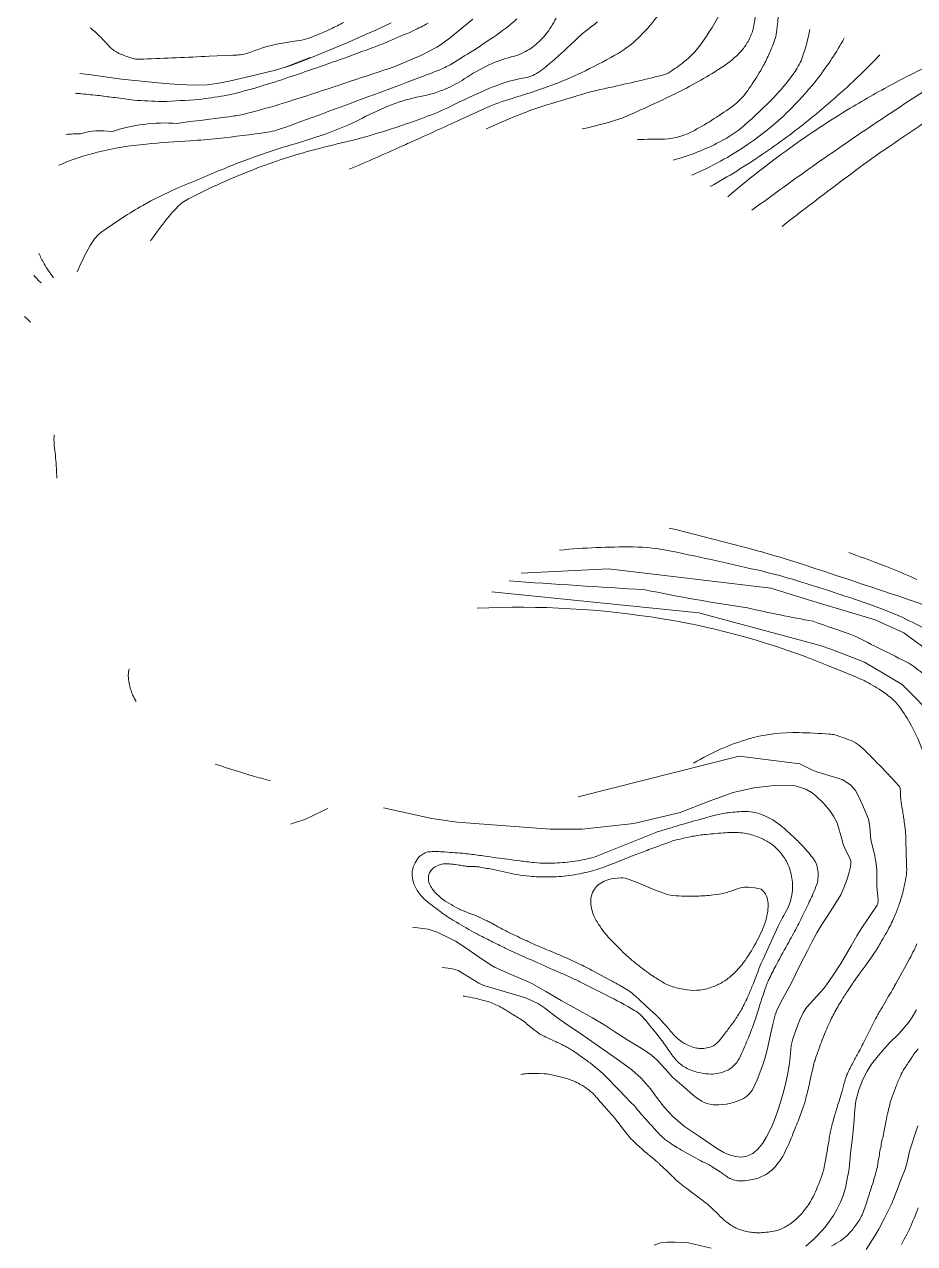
# Model space of a CAD drawing. Header units: inches. Extents: x 115425 to 116786, y 150085 to 152399.
# Drawn here: x 115588.6 to 115702.9, y 151071.6 to 151228.1 of the extents above; entities that cross this region are included whole.
import ezdxf

# ---------------------------------------------------------------- set-up
doc = ezdxf.new("R2010")
doc.units = ezdxf.units.IN
doc.header["$MEASUREMENT"] = 0
doc.layers.add('Contour', color=7, linetype='Continuous', lineweight=0, true_color=0xbed2ff)

msp = doc.modelspace()

# ---------------------------------------------------------------- linework, layer by layer
at = {"layer": 'Contour'}
msp.add_line((115625.32, 151223.83), (115621.99, 151222.56), dxfattribs=at)
for points in [[(115647.9, 151214.67, -0.012537), (115652.64, 151216.69, -0.020158), (115655.67, 151217.75, -0.000986), (115660.8, 151219.31, -0.01442), (115661.16, 151219.41, -0.005462), (115663.32, 151219.9, 0.003246), (115666.95, 151220.71, 0.00364), (115669.22, 151221.25, 0.005338), (115670.76, 151221.65, 0.077487), (115671.4, 151221.93, 0.023181), (115673.28, 151223.27, 0.069465), (115675.4, 151225.47, 0.0392), (115678.23, 151230.07, 0.048337), (115679.15, 151232.4, 0.023461), (115680.33, 151237.42, 0.104664), (115680.22, 151242.3, 0.0767), (115677.73, 151248.45)], [(115660.24, 151214.67, 0.017993), (115664.23, 151215.7, 0.0322), (115666.4, 151216.51, 0.004612), (115669.94, 151218.13, 0.006367), (115672.48, 151219.35, 0.028106), (115678.33, 151222.7, 0.064241), (115680.58, 151224.61, 0.052485), (115681.42, 151225.75, 0.047718), (115682.07, 151227.16, 0.046576), (115682.26, 151227.91, 0.008324), (115682.85, 151232.2, 0.056097), (115682.88, 151237.87, 0.045841), (115681.53, 151244.66)], [(115667.32, 151213.31, -0.007087), (115670.81, 151213.36, 0.107351), (115674.63, 151214.49, 0.032731), (115679.62, 151217.66, 0.081705), (115681.29, 151219.35, 0.011148), (115682.78, 151221.58, 0.021906), (115683.47, 151222.76, 0.015865), (115684.27, 151224.43, 0.016826), (115684.93, 151226.05, 0.058022), (115685.17, 151227.08, 0.011107), (115685.7, 151232.59, 0.06023), (115685.5, 151236.99, 0.043736), (115683.98, 151242.85)], [(115630.33, 151209.49, 0.001806), (115637.09, 151212.46, 0.002432), (115639.03, 151213.33, 0.001128), (115645.38, 151216.23, -0.002854), (115647.89, 151217.37, -0.032643), (115651.23, 151218.6, 0.018905), (115657.04, 151220.57, 0.020983), (115660.08, 151221.88, 0.014149), (115664.43, 151224.13, 0.068595), (115667.45, 151226.39, 0.047232), (115670.96, 151230.57, 0.076969)], [(115593.04, 151210.01), (115593.06, 151210.02, -0.044493), (115598.02, 151211.7, -0.036811), (115604.26, 151212.73, -0.007699), (115609.94, 151213.16, 0.012359), (115613.47, 151213.45, 0.008278), (115619.82, 151214.25, 0.041758), (115621.06, 151214.54, 0.010531), (115622.69, 151215.09, 0.00148), (115634.16, 151219.33, 0.000731), (115639.6, 151221.37, 0.001961), (115641.62, 151222.14, 0.043175), (115643.49, 151223.05, 0.014143), (115648.83, 151226.46, 0.03197), (115651.84, 151228.8, 0.056122)], [(115593.94, 151213.97, -0.015728), (115595.82, 151214.06, -0.113309), (115599.82, 151214.32, -0.097378), (115608.2, 151215.39, -0.004283), (115614.86, 151216.22, 0.004086), (115616.68, 151216.54), (115618.44, 151217, 0.014675), (115623.17, 151218.39), (115624.75, 151218.88, -0.000267), (115636.19, 151222.69), (115639.52, 151224.09), (115641.57, 151225.17, -0.001138), (115643.11, 151226.24), (115646.19, 151228.78, 0.000816)], [(115595.41, 151196.32, -0.044281), (115597.35, 151200.17, -0.100604), (115598.67, 151201.56, -0.022738), (115603.81, 151204.85, -0.029254), (115608.06, 151206.97, -0.003904), (115614.43, 151209.65, -0.00885), (115617.27, 151210.76, -0.018044), (115623.39, 151212.78, 0.020907), (115628.65, 151214.55, 0.027919), (115632.01, 151216.06, -0.02491), (115635.75, 151217.77, -0.048968), (115639.43, 151218.83, 0.054531), (115642.72, 151219.82, 0.046162), (115645.09, 151221.09, -0.034032), (115648.25, 151222.89, -0.054073), (115651.12, 151223.91, 0.075029), (115653.17, 151224.73, 0.063208), (115654.85, 151226.03, 0.05956), (115656.24, 151227.8, 0.005663), (115656.89, 151228.9, 0.002249)], [(115640.44, 151228.24, -0.00953), (115638.56, 151227.29, -0.00902), (115635.42, 151225.96, -0.029601), (115633.03, 151225.02, -0.009108), (115628.58, 151223.38, -0.002727), (115626.14, 151222.52, -0.002997), (115623.01, 151221.46, -0.017067), (115619.35, 151220.28, -0.025463), (115617.85, 151219.83, -0.005491), (115615.84, 151219.27, -0.00307), (115614.27, 151218.93, -0.015441), (115610.98, 151218.47, -0.008384), (115606.29, 151218.18, -0.003115), (115602.66, 151218.36, -0.001575), (115600.27, 151218.69, -0.004324), (115598.27, 151218.95, -0.007705), (115595.96, 151219.19, -0.004022), (115595.15, 151219.26)], [(115597.06, 151227.66, -0.022457), (115597.42, 151227.37, -0.00842), (115598.13, 151226.72, -0.009039), (115598.77, 151226.08, -0.014784), (115599.19, 151225.63, 0.017133), (115599.55, 151225.24, 0.033944), (115599.95, 151224.89, 0.028801), (115600.47, 151224.54, 0.029877), (115600.86, 151224.33, 0.016073), (115601.62, 151224.03, 0.025033), (115602.69, 151223.69, 0.062049), (115603.14, 151223.63, 0.011403), (115603.89, 151223.64, 0.001011), (115612.35, 151224), (115615.39, 151224.14), (115615.87, 151224.16, 0.080468), (115617.76, 151224.57, -0.042762), (115621.24, 151225.6, -0.022224), (115623.28, 151225.93, 0.035888), (115624.53, 151226.16, 0.02967), (115625.76, 151226.57, 0.015889), (115627.98, 151227.53, 0.012209), (115629.61, 151228.34, 0.009126)], [(115662.18, 151228.42, -0.009746), (115660.77, 151227.31, 0.021094), (115660.13, 151226.78, 0.005694), (115659, 151225.74, -0.004198), (115657.47, 151224.32, -0.009003), (115655.74, 151222.8, -0.017572), (115654.81, 151222.07, -0.115872), (115652.84, 151221.24, 0.056234), (115648.66, 151220.02, 0.017081), (115643.8, 151217.8, -0.025133), (115640.47, 151216.34, -0.0103), (115636.68, 151214.99, -0.009393), (115632.47, 151213.68, -0.013268), (115630.46, 151213.15, 0.005945), (115625.94, 151212.03, 0.028995), (115618.06, 151209.48, 0.026145), (115609.69, 151205.71, 0.090855), (115608.09, 151204.48, 0.03405), (115604.81, 151200.29)], [(115671.91, 151210.66, 0.049591), (115677.89, 151213.01, 0.059552), (115680.97, 151215.08, 0.025704), (115685.1, 151219.02, 0.037636), (115687.55, 151222.04, 0.06808), (115688.51, 151223.93, 0.039376), (115689.44, 151227.46)], [(115685.89, 151202.17, -0.005208), (115695.3, 151209.33, -0.009989), (115699.58, 151212.38, -0.001808), (115709.85, 151219.36, 0.003096), (115715.84, 151223.46, 0.011765), (115716.62, 151224.03, 0.003405), (115720.54, 151227.06)], [(115674.31, 151208.76, 0.050709), (115681.45, 151212.66, 0.045615), (115687.08, 151217.33, 0.032491), (115690.53, 151221.25, 0.037717), (115693.86, 151226.31)], [(115676.66, 151207.27, 0.02124), (115683.37, 151211.42, 0.020344), (115689.44, 151215.92, 0.016845), (115694.18, 151220, 0.016084), (115698.44, 151224.19)], [(115678.91, 151205.96, -0.021419), (115686.87, 151212.21, -0.019672), (115694.63, 151217.33, -0.014397), (115700.54, 151220.68, -0.017269), (115707.88, 151224.25)], [(115682.02, 151204.24, -0.006062), (115690.32, 151210.23, -0.005461), (115697.93, 151215.45, -0.005306), (115705.42, 151220.36, -0.005306), (115713.01, 151225.1)], [(115592.34, 151195.58, -0.031018), (115591.15, 151197.36, -0.030269), (115590.47, 151198.73)], [(115592.43, 151175.39, 0.055232), (115592.56, 151173.13, -0.014584), (115592.68, 151171.75, -0.007157), (115592.75, 151170.44, -0.009434), (115592.79, 151169.82)], [(115671.37, 151163.44, -0.007669), (115682.02, 151160.71, -0.012217), (115688.63, 151158.74, -0.003072), (115702.47, 151154.13, -0.014066), (115705.46, 151153.02, -0.049963)], [(115657.33, 151160.6, -0.025819), (115666.75, 151161.01, -0.049533), (115671.64, 151160.48, -0.006185), (115683.4, 151157.88, -0.016513), (115687.75, 151156.7, -0.01074), (115697.65, 151153.44, -0.025053), (115701.79, 151151.74, -0.015057), (115705.04, 151150.09, -0.021129)], [(115694.45, 151160.29, -0.008699), (115699.81, 151158.28, -0.013535), (115703.2, 151156.83, -0.001643)], [(115708.09, 151141.78, -0.001517), (115702.17, 151146.1, -0.004739), (115695.16, 151149.62, -0.00327), (115689.87, 151151.47, -0.010577), (115681.43, 151153.19, -0.01404), (115668.25, 151155.52, -0.00298), (115650.83, 151156.65)], [(115704, 151134.69, 0.037854), (115702.46, 151138.11, 0.034881), (115700.95, 151140.48, 0.059974), (115699.83, 151141.67, 0.034005), (115698.34, 151142.75, 0.024575), (115696.12, 151143.99, 0.016988), (115695.87, 151144.1, 0.000994), (115691.63, 151145.84, 0.056785), (115670.53, 151151.79, 0.052233), (115646.76, 151153.14)], [(115602.05, 151145.38, 0.029718), (115601.96, 151144.54, 0.048502), (115601.99, 151144.02, 0.026637), (115602.25, 151142.75, 0.044344), (115602.51, 151142.01, 0.034388), (115602.96, 151141.18)], [(115674.52, 151133.25, -0.065961), (115681.58, 151136.36, -0.078605), (115688.02, 151137.18, -0.008992), (115691.95, 151136.99, -0.049416), (115692.66, 151136.87, -0.040602), (115695.03, 151136.02, -0.082684), (115696.06, 151135.32, -0.007201), (115696.64, 151134.76, -0.002868), (115698.07, 151133.31, -0.007423), (115700.84, 151130.4, -0.103217), (115700.99, 151130.15, -0.085675), (115701.08, 151129.55, 0.040199), (115701.18, 151128.26, 0.001797), (115701.38, 151126.99, -0.003446), (115701.48, 151126.33, -0.00473), (115701.72, 151124.59, -0.01994), (115701.75, 151124.17, -0.00735), (115701.77, 151123.58, 0.002621), (115701.81, 151121.89, 0.002679), (115701.85, 151120.6, -0.003733), (115701.88, 151119.68, -0.040337), (115701.84, 151118.93, -0.020571), (115701.58, 151117.48, -0.013011), (115701.29, 151116.34, -0.013149), (115700.94, 151115.22, -0.012134), (115700.42, 151113.79, -0.020688), (115700.06, 151112.97, -0.009402), (115699.6, 151112.06, -0.007343), (115698.96, 151110.92, -0.004575), (115698.06, 151109.38, -0.016805), (115697.79, 151108.97), (115697.36, 151108.35), (115696.54, 151107.21), (115695.79, 151106.18), (115695.35, 151105.57, 0.006282), (115694.98, 151105.03, 0.003179), (115694.27, 151103.97, 0.005298), (115693.84, 151103.3, 0.003896), (115693.27, 151102.37, 0.009232), (115692.79, 151101.54, 0.009426), (115692.35, 151100.71, 0.010547), (115691.96, 151099.9, 0.008372), (115691.5, 151098.87, 0.005379), (115691.16, 151098.02, 0.004062), (115690.73, 151096.88, 0.008144), (115690.17, 151095.31, 0.01923), (115689.97, 151094.64, 0.008449), (115689.77, 151093.79, -0.004417), (115689.41, 151092.17, -0.001791), (115688.89, 151090.03, -0.010102), (115688.79, 151089.66, -0.018527), (115688.64, 151089.2, -0.004472), (115687.93, 151087.31, -0.0018), (115687.52, 151086.28, -0.001576), (115687.05, 151085.09, -0.010454), (115686.7, 151084.27, -0.007242), (115686.15, 151083.11, -0.03858), (115685.75, 151082.44, -0.025114), (115685.02, 151081.49, -0.046541), (115684.33, 151080.82, -0.047856), (115683.54, 151080.31, -0.041436), (115682.8, 151079.99, -0.033518), (115681.83, 151079.75, -0.031745), (115680.85, 151079.63, -0.049779), (115680.22, 151079.65, -0.044979), (115679.43, 151079.84, -0.067123), (115678.93, 151080.08, -0.00629), (115678.42, 151080.44, 0.006651), (115677.94, 151080.77), (115676.91, 151081.45), (115676.83, 151081.5, 0.012502), (115676.42, 151081.72, -0.005215), (115675.44, 151082.22), (115674.39, 151082.78), (115673.91, 151083.04, -0.007923), (115673.56, 151083.24, -0.002398), (115672.42, 151083.91, -0.010307), (115671.55, 151084.45, -0.017118), (115671.05, 151084.8, -0.024786), (115670.57, 151085.2, -0.017207), (115669.93, 151085.83, -0.002745), (115669.23, 151086.59, -0.005759), (115668.9, 151086.95), (115668.38, 151087.54), (115667.86, 151088.14, -0.007165), (115667.11, 151089.03, 0.018438), (115666.81, 151089.37), (115666.61, 151089.57), (115665.63, 151090.58), (115665.09, 151091.13), (115664.37, 151091.87), (115663.71, 151092.55), (115663.05, 151093.22, 0.018855), (115662.49, 151093.75, 0.013317), (115661.65, 151094.45, 0.006267), (115661.09, 151094.88, 0.004154), (115660.24, 151095.5, 0.005387), (115659.37, 151096.12, 0.009218), (115658.84, 151096.46, 0.017228), (115658.26, 151096.8, 0.012412), (115657.42, 151097.23, 0.011568), (115656.78, 151097.52, -0.00986), (115656.02, 151097.86, -0.009435), (115655.1, 151098.32, -0.022017), (115654.71, 151098.54, -0.018558), (115654.4, 151098.76, -0.006867), (115653.59, 151099.38, -0.016502), (115652.93, 151099.94, 0.032858), (115652.59, 151100.21, 0.021337), (115652.18, 151100.46, -0.012687), (115651.5, 151100.88, -0.005825), (115650.98, 151101.21, 0.005648), (115650.45, 151101.56, 0.019749), (115650.15, 151101.73, 0.007475), (115649.35, 151102.15, 0.047371), (115647.75, 151102.76, 0.029986), (115645.12, 151103.32), (115644.94, 151103.35)], [(115613.1, 151133.12, 0.002154), (115616.51, 151132.04, 0.007491), (115617.89, 151131.63, 0.004504), (115620.2, 151131)], [(115622.77, 151125.44, 0.006646), (115624.69, 151126.06, 0.01565), (115627.55, 151127.44)], [(115652.34, 151093.28, -0.050652), (115652.98, 151093.38, -0.009658), (115653.9, 151093.42, -0.011118), (115654.7, 151093.42), (115655.36, 151093.39), (115655.52, 151093.38, -0.023277), (115655.88, 151093.34, -0.010166), (115656.7, 151093.17, -0.008946), (115657.41, 151093, -0.009081), (115658.1, 151092.81, -0.016521), (115658.79, 151092.57, -0.019074), (115659.37, 151092.33, -0.017915), (115659.85, 151092.09, -0.015407), (115660.38, 151091.77, -0.012938), (115660.88, 151091.43, -0.017355), (115661.24, 151091.16, -0.016802), (115661.68, 151090.77, -0.025013), (115661.95, 151090.48, -0.008801), (115662.3, 151090.07, 0.009227), (115662.63, 151089.68), (115663.04, 151089.2), (115663.41, 151088.79, 0.011303), (115664.04, 151088.11, -0.026083), (115664.3, 151087.81), (115664.37, 151087.71), (115665.23, 151086.62), (115665.8, 151085.89), (115666.21, 151085.37, 0.026456), (115666.64, 151084.88, 0.017807), (115667.34, 151084.2, 0.003504), (115667.93, 151083.68, 0.002922), (115668.64, 151083.07, 0.005767), (115669.51, 151082.35, -0.011024), (115669.96, 151081.97, -0.00727), (115670.21, 151081.73, -0.001844), (115671.21, 151080.79, -0.008866), (115671.97, 151080.04, 0.016805), (115672.37, 151079.65, 0.014601), (115672.74, 151079.34, 0.00621), (115673.64, 151078.64), (115674.24, 151078.19), (115674.88, 151077.71, 0.002881), (115675.63, 151077.16, -0.004932), (115676.07, 151076.83, -0.021429), (115676.25, 151076.67, -0.003988), (115677.2, 151075.8, -0.009699), (115677.71, 151075.3, 0.008815), (115678.28, 151074.74, 0.027345), (115678.79, 151074.31, 0.022331), (115679.47, 151073.84, 0.038123), (115680.01, 151073.56, 0.028154), (115680.79, 151073.27, 0.02774), (115681.55, 151073.09, 0.027774), (115682.33, 151072.99, 0.027033), (115683.1, 151072.97, 0.021072), (115684.08, 151073.05, 0.027407), (115685.05, 151073.22, 0.037354), (115685.74, 151073.44, 0.036021), (115686.38, 151073.75, 0.031543), (115687.06, 151074.2, 0.021213), (115687.7, 151074.73, 0.023152), (115688.24, 151075.27, 0.023467), (115688.86, 151076, 0.024097), (115689.39, 151076.77, 0.0209), (115689.9, 151077.68, 0.01772), (115690.41, 151078.79, 0.015964), (115691.01, 151080.33, 0.031519), (115691.23, 151081.14, 0.005419), (115691.42, 151082.07, 0.003303), (115691.7, 151083.61, 0.007567), (115691.98, 151085.35, -0.016348), (115692.13, 151086.15, -0.015008), (115692.31, 151086.89, -0.006652), (115692.79, 151088.54, -0.002366), (115693.1, 151089.55, 0.001944), (115693.48, 151090.78, 0.012321), (115693.87, 151092.17, -0.021167), (115694.11, 151092.98, -0.028806), (115694.33, 151093.51, -0.009675), (115695.11, 151095.04, -0.005325), (115695.79, 151096.3, 0.009311), (115696.18, 151097.03, 0.00509), (115696.67, 151098.02, -0.004857), (115697.19, 151099.07, -0.002707), (115697.89, 151100.42, -0.006574), (115698.19, 151100.97, -0.003694), (115698.55, 151101.61, -0.001996), (115699.23, 151102.79, -0.002382), (115699.87, 151103.86, 0.003673), (115700.28, 151104.56), (115700.55, 151105.03), (115701.28, 151106.33), (115701.65, 151107), (115702.26, 151108.13, 0.011277), (115702.83, 151109.25, 0.016486), (115703.18, 151110.04, 0.008952)], [(115692.23, 151071.26, 0.00522), (115693.37, 151071.93, 0.010909), (115694.1, 151072.49, -0.009051), (115694.95, 151073.39, -0.010467), (115695.75, 151074.48, -0.010421), (115696.15, 151075.25, -0.018726), (115696.52, 151076.17, -0.014551), (115696.83, 151077.12, -0.012625), (115697.13, 151078.09, -0.009218), (115697.52, 151079.31, -0.014955), (115697.87, 151080.48, -0.013536), (115698.12, 151081.45, -0.029161), (115698.38, 151082.94, -0.02914), (115698.55, 151083.93, -0.020674), (115698.9, 151085.58, -0.012497), (115699.16, 151086.87, -0.018868), (115699.43, 151088.24, -0.020925), (115699.7, 151089.37, -0.062799), (115700.16, 151090.74, -0.066971), (115700.51, 151091.69, -0.044112), (115701.08, 151093.07, -0.040639), (115701.58, 151094.02, -0.013009), (115702.39, 151095.23, -0.030784), (115703.35, 151096.58, -0.005478)], [(115703.37, 151076.16, -0.005199), (115702.26, 151073.49, -0.020527), (115701.94, 151072.83), (115701.57, 151072.13), (115701.21, 151071.44)]]:
    msp.add_lwpolyline(points, format="xyb", dxfattribs=at)
for points in [[(115595.73, 151221.81), (115596.9, 151221.65), (115601.09, 151221.06), (115606.65, 151220.52), (115607.86, 151220.43), (115609.49, 151220.33), (115610.75, 151220.3), (115612.1, 151220.35), (115613.31, 151220.5), (115614.9, 151220.81), (115617.65, 151221.43), (115620.7, 151222.18), (115622.82, 151222.8), (115623.39, 151223.02), (115625.49, 151223.86), (115629.21, 151225.4), (115630.12, 151225.79), (115632.5, 151226.82), (115633.72, 151227.36), (115635.71, 151228.29)], [(115588.62, 151190.61), (115589.05, 151190.19), (115589.4, 151189.85)], [(115707.02, 151145.93), (115701.52, 151149.97), (115697.84, 151151.64), (115694.1, 151152.77), (115690.39, 151153.89), (115684.44, 151155.7), (115663.59, 151158.21), (115652.41, 151157.66)], [(115705.61, 151138.98), (115701.3, 151143.33), (115696.45, 151146.2), (115692.29, 151147.83), (115690.77, 151148.35), (115675.19, 151152.57), (115648.64, 151155.24)], [(115642.23, 151107.03), (115643.4, 151106.9), (115644.29, 151106.62), (115646.41, 151105.33), (115646.94, 151105.01), (115647.58, 151104.73), (115649.76, 151104.06), (115652.93, 151103.11), (115653.82, 151102.75), (115654.62, 151102.34), (115655.37, 151101.85), (115656.75, 151100.78), (115658.27, 151099.69), (115659.88, 151098.62), (115661.45, 151097.52), (115663.02, 151096.47), (115665.02, 151095.02), (115666.58, 151093.88), (115667.8, 151092.82), (115668.99, 151091.43), (115669.91, 151090.2), (115670.78, 151089.04), (115671.9, 151087.86), (115673.38, 151086.62), (115675.4, 151085.23), (115677.46, 151083.83), (115678.41, 151083.26), (115678.97, 151083), (115679.9, 151082.74), (115680.62, 151082.69), (115681.38, 151082.82), (115682.11, 151083.14), (115682.73, 151083.64), (115683.42, 151084.46), (115683.9, 151085.26), (115684.52, 151086.54), (115684.85, 151087.34), (115685.32, 151088.66), (115685.67, 151089.73), (115686.1, 151091.18), (115686.37, 151092.24), (115686.58, 151093.23), (115686.83, 151094.69), (115686.95, 151096), (115687.07, 151097.01), (115687.27, 151097.88), (115687.88, 151099.53), (115688.18, 151100.29), (115688.58, 151101.18), (115688.84, 151101.62), (115689.08, 151101.92), (115689.9, 151102.86), (115691.2, 151104.27), (115691.6, 151104.8), (115692.45, 151106.04), (115693.41, 151107.53), (115694.76, 151109.82), (115695.5, 151111.1), (115696.03, 151111.98), (115697.04, 151113.46), (115698.08, 151115.04), (115698.16, 151115.2), (115698.22, 151115.72), (115698.07, 151117.39), (115698.07, 151118.78), (115698.03, 151119.55), (115697.92, 151120.64), (115697.69, 151121.72), (115697.3, 151123.42), (115697.14, 151125.06), (115696.99, 151126.05), (115696.83, 151126.47), (115696.21, 151127.9), (115695.69, 151129.01), (115695.29, 151129.76), (115694.68, 151130.47), (115693.58, 151131.15), (115692.31, 151131.56), (115690.49, 151132.08), (115689.81, 151132.37), (115688.17, 151133.16), (115680.38, 151134.13), (115659.69, 151128.93)], [(115634.73, 151127.51), (115640.94, 151126.14), (115644.17, 151125.68), (115656.13, 151124.79), (115660.24, 151124.78), (115666.84, 151125.52), (115672.8, 151126.94), (115676.51, 151128.36), (115679.6, 151129.49), (115682.25, 151130.09), (115684.86, 151130.4), (115687.61, 151130.33), (115688.94, 151129.91), (115689.73, 151129.44), (115690.17, 151129.11), (115691.26, 151128.06), (115691.98, 151127.2), (115692.5, 151126.46), (115692.97, 151125.58), (115693.58, 151123.36), (115693.74, 151122.8), (115693.95, 151122.34), (115694.63, 151120.94), (115694.7, 151120.7), (115694.73, 151120.43), (115694.68, 151119.96), (115694.51, 151119.24), (115694.23, 151118.36), (115693.8, 151117.23), (115693.41, 151116.36), (115692.45, 151114.76), (115691.57, 151113.46), (115690.97, 151112.55), (115690.35, 151111.46), (115689.71, 151110.28), (115689.13, 151109.17), (115688.13, 151107.17), (115687.62, 151106.11), (115687.15, 151105.14), (115686.41, 151103.82), (115685.72, 151102.57), (115685.23, 151101.52), (115685.01, 151100.94), (115684.68, 151099.76), (115684.39, 151098.42), (115684.08, 151096.99), (115683.78, 151095.78), (115683.41, 151094.53), (115682.69, 151092.6), (115682.07, 151091.33), (115681.81, 151090.95), (115681.59, 151090.7), (115681.31, 151090.45), (115680.93, 151090.2), (115680.47, 151089.98), (115679.66, 151089.7), (115678.73, 151089.49), (115677.71, 151089.38), (115677.03, 151089.4), (115676.62, 151089.46), (115676.24, 151089.56), (115675.9, 151089.69), (115675.6, 151089.84), (115674.88, 151090.3), (115674.41, 151090.66), (115673.3, 151091.67), (115671.81, 151092.96), (115670.86, 151093.99), (115669.85, 151095.13), (115669.12, 151095.75), (115668, 151096.52), (115666.08, 151097.71), (115664.42, 151098.77), (115663.13, 151099.61), (115661.54, 151100.56), (115659.53, 151101.65), (115657.54, 151102.78), (115655.55, 151103.95), (115653.83, 151104.92), (115653.12, 151105.26), (115651.2, 151106.1), (115648.97, 151107.08), (115648.33, 151107.46), (115646.86, 151108.45), (115645.44, 151109.41), (115643.94, 151110.42), (115643.46, 151110.65), (115641.61, 151111.56), (115640.44, 151111.92), (115638.43, 151112.2)], [(115688.93, 151071.25), (115689.99, 151072.2), (115691.02, 151073.24), (115691.42, 151073.7), (115692.48, 151075.2), (115692.96, 151076.02), (115693.38, 151076.9), (115693.71, 151077.76), (115694.01, 151078.74), (115694.22, 151079.66), (115694.45, 151080.9), (115694.54, 151081.62), (115694.64, 151082.66), (115694.73, 151083.59), (115694.87, 151084.79), (115695, 151086.01), (115695.13, 151087.44), (115695.19, 151088.29), (115695.25, 151089.17), (115695.35, 151089.89), (115695.74, 151091.33), (115696.27, 151092.64), (115696.81, 151093.71), (115697.38, 151094.59), (115698.23, 151095.68), (115699.65, 151097.3), (115700.9, 151098.55), (115702.15, 151100), (115702.6, 151100.63), (115703.15, 151101.57)], [(115696.68, 151070.81), (115697.8, 151072.56), (115698.32, 151073.44), (115699.08, 151074.93), (115699.77, 151076.28), (115699.94, 151076.64), (115700.27, 151077.48), (115700.77, 151078.84), (115701.15, 151079.76), (115701.7, 151081.13), (115701.93, 151082.02), (115702.26, 151083.42), (115702.59, 151084.48), (115702.89, 151085.41), (115703.31, 151086.68)], [(115669.47, 151071.39), (115670.26, 151071.66), (115671.1, 151071.77), (115672.14, 151071.77), (115673.87, 151071.66), (115676.8, 151070.99)]]:
    msp.add_lwpolyline(points, dxfattribs=at)
for points in [[(115646.93, 151111.22, -0.012476), (115646.28, 151111.56, -0.003157), (115643.79, 151113.01, -0.021274), (115642.44, 151113.88, -0.013572), (115640.43, 151115.39, -0.067346), (115639.27, 151116.59, -0.073374), (115638.56, 151117.95, -0.094831), (115638.39, 151119.09, -0.09522), (115638.65, 151120.21, -0.056225), (115639.18, 151121.1, -0.097344), (115639.63, 151121.5, -0.039959), (115640.24, 151121.81, -0.078907), (115640.58, 151121.88, -0.018), (115641.33, 151121.9, -0.014101), (115642.27, 151121.87, -0.004275), (115644.85, 151121.68, -0.011007), (115645.84, 151121.57, -0.004195), (115647.75, 151121.31, 0.002778), (115650.63, 151120.92, 0.00201), (115652.2, 151120.71, 0.001704), (115654.04, 151120.49, 0.032999), (115655.75, 151120.4, 0.021813), (115658.32, 151120.55, 0.026754), (115660.88, 151120.96, 0.04369), (115662.39, 151121.42), (115664.11, 151122.11), (115666.04, 151122.89), (115669.46, 151124.27), (115669.66, 151124.36, -0.021287), (115669.86, 151124.42, -0.001479), (115672.69, 151125.28, -0.003303), (115674.07, 151125.68, -0.001518), (115677.09, 151126.52, -0.032823), (115678.74, 151126.86, -0.0254), (115680.9, 151127.05, -0.102923), (115683.33, 151126.64, -0.084422), (115685.9, 151125.09, -0.014819), (115687.74, 151123.42, -0.02079), (115688.96, 151122.13, -0.006972), (115689.64, 151121.33, -0.015338), (115689.93, 151120.95, -0.076987), (115690.33, 151120.17, -0.068962), (115690.51, 151119.21, -0.048994), (115690.46, 151118.2, -0.059234), (115690.24, 151117.4, -0.006504), (115689.77, 151116.28, -0.008528), (115689.38, 151115.44, -0.002242), (115688.39, 151113.4, -0.004776), (115687.92, 151112.45, -0.010966), (115686.75, 151110.29, 0.008414), (115685.2, 151107.48, 0.004555), (115684.27, 151105.65, 0.018174), (115684.05, 151105.19, 0.012179), (115683.9, 151104.8, 0.004056), (115683.48, 151103.61, 0.008829), (115682.91, 151101.82, -0.009123), (115682.35, 151100.09, -0.010089), (115681.98, 151099.07, -0.004695), (115681.12, 151096.92, -0.015251), (115680.6, 151095.76, -0.022136), (115680.18, 151094.99, -0.054309), (115679.96, 151094.69, -0.02869), (115679.45, 151094.2, -0.071578), (115678.82, 151093.81, -0.045194), (115677.71, 151093.44, -0.062747), (115676.77, 151093.34, -0.044571), (115675.44, 151093.48, -0.072782), (115673.49, 151094.17, -0.098859), (115672.29, 151095.14, -0.022483), (115671.24, 151096.54, 0.017943), (115669.93, 151098.31, 0.00527), (115668.15, 151100.49, 0.029353), (115667.81, 151100.86, 0.057421), (115666.96, 151101.5, 0.014763), (115663.36, 151103.46, 0.001765), (115659.94, 151105.19, 0.009508), (115659.3, 151105.5, 0.003978), (115656.41, 151106.78, -0.003828), (115653.41, 151108.11), (115650.61, 151109.38), (115650.33, 151109.52), (115650.21, 151109.57), (115649.66, 151109.84, -0.002024), (115648.76, 151110.29, -0.000988)], [(115671.83, 151123.27, 0.002064), (115668.8, 151122.15, 0.00324), (115666.88, 151121.42, 0.001086), (115664.36, 151120.43, -0.002657), (115663.32, 151120.03, -0.031894), (115660.92, 151119.28, -0.02931), (115658.22, 151118.79, -0.014527), (115656.91, 151118.67, -0.016445), (115655.74, 151118.64, -0.01909), (115653.49, 151118.73, -0.026517), (115651.88, 151118.95, -0.011652), (115650.39, 151119.26, 0.01126), (115648.84, 151119.59, 0.004393), (115647.13, 151119.9, 0.013044), (115646.55, 151119.98, 0.041217), (115645.96, 151120, -0.038488), (115645.32, 151120.02, -0.019678), (115644.79, 151120.1, 0.01273), (115643.97, 151120.23, 0.014982), (115643.36, 151120.3, 0.012464), (115642.62, 151120.33, 0.082092), (115642.1, 151120.26, 0.052635), (115641.35, 151119.94, 0.084678), (115640.88, 151119.55, 0.090479), (115640.58, 151119.06, 0.094501), (115640.48, 151118.48, 0.086273), (115640.6, 151117.84, 0.049992), (115640.97, 151117.12, 0.059969), (115641.39, 151116.59, 0.023111), (115642.14, 151115.93, 0.027784), (115642.82, 151115.44, 0.013073), (115643.97, 151114.75, 0.024242), (115644.62, 151114.43, 0.020327), (115645.69, 151114.01, -0.021404), (115646.7, 151113.61, -0.004413), (115647.9, 151113.06, -0.009896), (115648.43, 151112.8, -0.012754), (115649.23, 151112.36, 0.013979), (115649.95, 151111.96, 0.003169), (115650.88, 151111.49, 0.003851), (115651.65, 151111.12, 0.002447), (115652.82, 151110.57, 0.004492), (115653.47, 151110.28), (115654.2, 151109.95), (115655.44, 151109.42, 0.002603), (115656.5, 151108.97, -0.002624), (115657.56, 151108.52, -0.005588), (115658.64, 151108.05, -0.005563), (115659.71, 151107.54, -0.004424), (115660.69, 151107.06, -0.004402), (115661.68, 151106.55), (115662.22, 151106.26), (115663.57, 151105.54, -0.00281), (115664.55, 151105.01, -0.003048), (115665.44, 151104.51, -0.025528), (115666.32, 151103.94, -0.029795), (115667.02, 151103.38), (115667.58, 151102.87), (115668.39, 151102.12), (115669.36, 151101.22), (115669.71, 151100.89, -0.013405), (115670.01, 151100.59, -0.004732), (115670.85, 151099.7, -0.02089), (115671.3, 151099.17, 0.01618), (115671.86, 151098.5, 0.031504), (115672.33, 151098.03, 0.021687), (115673.07, 151097.44, 0.05103), (115673.69, 151097.08, 0.039776), (115674.55, 151096.76, 0.050683), (115675.25, 151096.64, 0.046349), (115676.02, 151096.66, 0.057234), (115676.85, 151096.86, 0.094834), (115677.29, 151097.12, 0.028914), (115677.79, 151097.62, 0.018814), (115678.47, 151098.44, 0.00527), (115679.4, 151099.68, 0.010496), (115679.85, 151100.31, 0.014896), (115680.67, 151101.63, 0.024029), (115681.12, 151102.48, 0.007564), (115681.57, 151103.47, 0.005387), (115682.16, 151104.89, 0.007215), (115682.84, 151106.66, -0.01576), (115683.17, 151107.47), (115683.45, 151108.09), (115684.3, 151109.96), (115684.7, 151110.85), (115685.43, 151112.42, -0.026749), (115685.95, 151113.42, 0.022036), (115686.61, 151114.63, 0.042262), (115686.95, 151115.54, 0.036), (115687.19, 151116.65, 0.040709), (115687.24, 151117.45, 0.03147), (115687.14, 151118.48, 0.036898), (115686.91, 151119.51, 0.037046), (115686.53, 151120.49, 0.041096), (115686.12, 151121.18, 0.029728), (115685.44, 151122.04, 0.055292), (115684.52, 151122.86, 0.047782), (115683.28, 151123.58, 0.055969), (115681.48, 151124.17, 0.054724), (115679.56, 151124.36, 0.014521), (115678.66, 151124.32, 0.005235), (115676.16, 151124.11, 0.024744), (115674.38, 151123.86, 0.016884)], [(115683.19, 151117.07, 0.054191), (115681.59, 151117.34, 0.083048), (115680.54, 151117.24, 0.029494), (115679.42, 151116.86, -0.041529), (115678.62, 151116.61, -0.025618), (115677.04, 151116.34, -0.01944), (115674.94, 151116.18, -0.03433), (115671.87, 151116.27, -0.071942), (115670.44, 151116.63), (115669.5, 151117.01), (115668.33, 151117.49), (115667.27, 151117.92), (115666.26, 151118.33, 0.100628), (115665.17, 151118.53, 0.066753), (115663.52, 151118.28, 0.072462), (115662.6, 151117.85, 0.081453), (115661.93, 151117.25, 0.084681), (115661.47, 151116.41, 0.086626), (115661.32, 151115.49, 0.062184), (115661.49, 151114.28, 0.066232), (115661.93, 151113.23, 0.024033), (115662.78, 151111.91, 0.029344), (115663.58, 151110.92, 0.013303), (115665.25, 151109.19, 0.020231), (115666.42, 151108.12, 0.008464), (115667.54, 151107.22, 0.008231), (115668.72, 151106.32, 0.015989), (115669.52, 151105.78, 0.010769), (115670.75, 151105.03, 0.057666), (115671.86, 151104.55, 0.037453), (115673.67, 151104.15, 0.066571), (115675.34, 151104.13, 0.061581), (115677.09, 151104.57, 0.047545), (115678.36, 151105.21, 0.045384), (115679.55, 151106.11, 0.049703), (115680.91, 151107.62, 0.033771), (115682.5, 151110.13, 0.034347), (115683.66, 151112.66, 0.05856), (115684.05, 151114.25, 0.052117), (115684.08, 151115.29, 0.060474), (115683.9, 151116.16, 0.085469), (115683.68, 151116.56, 0.054078)]]:
    msp.add_lwpolyline(points, format="xyb", close=True, dxfattribs=at)
msp.add_arc((115730.05, 151327.97), 192.64, 223.2846, 223.6885, dxfattribs=at)

doc.saveas('drawing.dxf')
